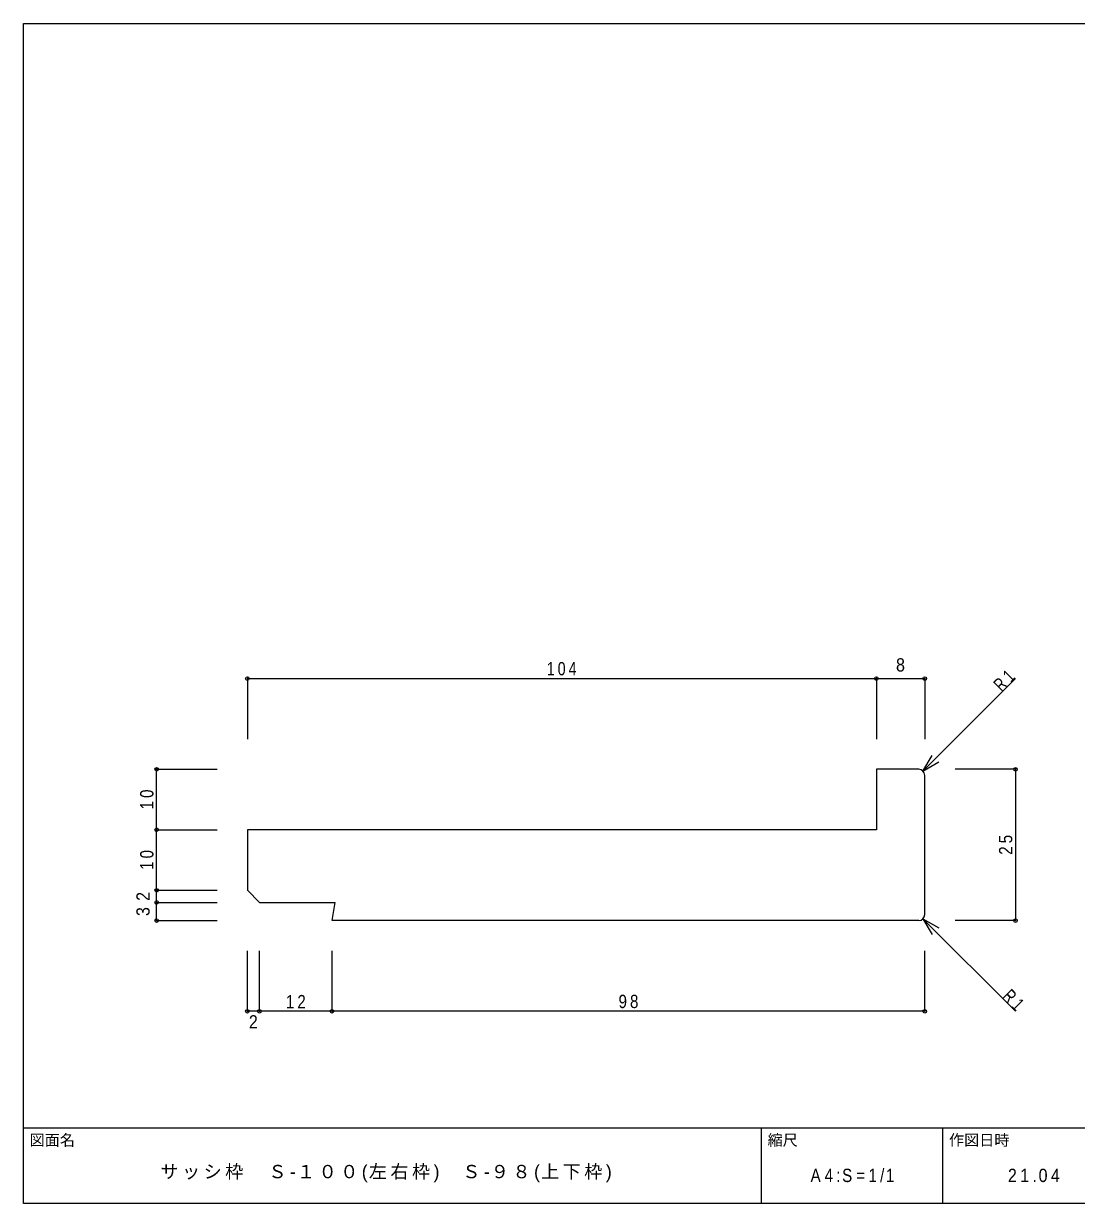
# Model space of a CAD drawing. Units: millimetres at full size, sheet at 1:1. Extents: x -141 to 141, y -98 to 98.
# Drawn here: x -141 to 33.1, y -97.5 to 97.5 of the extents above; entities that cross this region are included whole.
import ezdxf
from ezdxf.enums import TextEntityAlignment as Align

# ---------------------------------------------------------------- set-up
doc = ezdxf.new("R2010")
doc.units = ezdxf.units.MM
doc.header["$PDMODE"] = 32
doc.header["$PDSIZE"] = 0.6
for name, color, linetype, lineweight in [('0-0_ＫＢ製品', 2, 'Continuous', 9), ('0-3_寸法', 4, 'Continuous', 9), ('0-4_引出線字', 4, 'Continuous', 9), ('F-0_図面枠', 5, 'Continuous', 9), ('F-5_F-5ﾚｲﾔ', 7, 'Continuous', 9)]:
    doc.layers.add(name, color=color, linetype=linetype, lineweight=lineweight)
doc.styles.add('HGｺﾞｼｯｸM', font='')
doc.styles.get('HGｺﾞｼｯｸM').set_extended_font_data('HGｺﾞｼｯｸM')

msp = doc.modelspace()

# ---------------------------------------------------------------- linework, layer by layer
at = {"layer": '0-0_ＫＢ製品'}
for p, q in [((7, -25.75), (0, -25.75)), ((8, -49.75), (8, -26.75)), ((-102, -47.75), (-104, -45.75)), ((-102, -47.75), (-89.5, -47.75)), ((-90, -50.75), (-89.5, -47.75)), ((7, -50.75), (-90, -50.75))]:
    msp.add_line(p, q, dxfattribs=at)
msp.add_lwpolyline([(0, -25.75), (0, -35.75), (-104, -35.75), (-104, -45.75)], dxfattribs=at)
for centre, start, end in [((7, -26.75), 0, 90), ((7, -49.75), 270, 0)]:
    msp.add_arc(centre, 1, start, end, dxfattribs=at)
at = {"layer": '0-3_寸法'}
for p, q in [((-104, -10.75), (0, -10.75)), ((-104, -10.75), (-104, -20.75)), ((0, -10.75), (0, -20.75)), ((0, -10.75), (8, -10.75)), ((8, -10.75), (8, -20.75)), ((-119, -35.75), (-119, -25.75)), ((-119, -25.75), (-109, -25.75)), ((23, -25.75), (13, -25.75)), ((23, -25.75), (23, -50.75)), ((-119, -45.75), (-119, -35.75)), ((-119, -35.75), (-109, -35.75)), ((-119, -47.75), (-119, -45.75)), ((-119, -45.75), (-109, -45.75)), ((-119, -50.75), (-119, -47.75)), ((-119, -47.75), (-109, -47.75)), ((-119, -50.75), (-109, -50.75)), ((23, -50.75), (13, -50.75)), ((-104, -65.75), (-104, -55.75)), ((-102, -65.75), (-102, -55.75)), ((-90, -65.75), (-90, -55.75)), ((8, -65.75), (8, -55.75)), ((-102, -65.75), (-104, -65.75)), ((-90, -65.75), (-102, -65.75)), ((8, -65.75), (-90, -65.75))]:
    msp.add_line(p, q, dxfattribs=at)
for p in [(-104, -10.75), (0, -10.75), (8, -10.75), (-119, -25.75), (23, -25.75), (-119, -35.75), (-119, -45.75), (-119, -47.75), (-119, -50.75), (23, -50.75), (-104, -65.75), (-102, -65.75), (-90, -65.75), (8, -65.75)]:
    msp.add_point(p, dxfattribs=at)
at = {"layer": '0-4_引出線字'}
for p, q in [((7.707, -26.043), (23, -10.75)), ((7.707, -26.043), (9.207, -23.445)), ((7.707, -26.043), (10.305, -24.543)), ((7.707, -50.457), (9.207, -53.055)), ((7.707, -50.457), (10.305, -51.957)), ((7.707, -50.457), (23, -65.75))]:
    msp.add_line(p, q, dxfattribs=at)
at = {"layer": 'F-0_図面枠'}
for p, q in [((-141, 97.5), (141, 97.5)), ((-141, -97.5), (-141, 97.5)), ((-141, -85), (141, -85)), ((-19, -97.5), (-19, -85)), ((11, -97.5), (11, -85)), ((141, -97.5), (-141, -97.5))]:
    msp.add_line(p, q, dxfattribs=at)

# ---------------------------------------------------------------- texts
at = {"layer": '0-3_寸法', "color": 7, "style": 'HGｺﾞｼｯｸM', "width": 0.9}
for s, p in [('8', (3.25, -10.25)), ('2', (-103.75, -69.25))]:
    msp.add_text(s, height=2.199, dxfattribs=at).set_placement(p, align=Align.BOTTOM_LEFT)
for s, p in [('2', (-119.5, -47.5)), ('3', (-119.5, -50))]:
    msp.add_text(s, height=2.199, rotation=90, dxfattribs=at).set_placement(p, align=Align.BOTTOM_LEFT)
at = {"layer": '0-3_寸法', "color": 7, "char_height": 2.199, "attachment_point": 7, "style": 'HGｺﾞｼｯｸM'}
for s, insert in [('\\T1.38;\\W0.8;104', (-54.5, -10.25)), ('\\T1.36;\\W0.85;12', (-97.625, -65.25)), ('\\T1.36;\\W0.85;98', (-42.625, -65.25))]:
    msp.add_mtext(s, dxfattribs=dict(at, insert=insert))
at = {"layer": '0-3_寸法', "color": 7, "char_height": 2.199, "attachment_point": 7, "rotation": 90, "style": 'HGｺﾞｼｯｸM'}
for s, insert in [('\\T1.36;\\W0.85;10', (-119.5, -32.375)), ('\\T1.36;\\W0.85;25', (22.5, -39.875)), ('\\T1.36;\\W0.85;10', (-119.5, -42.375))]:
    msp.add_mtext(s, dxfattribs=dict(at, insert=insert))
at = {"layer": '0-4_引出線字', "color": 7, "char_height": 2.199, "attachment_point": 7, "style": 'HGｺﾞｼｯｸM'}
for insert, rotation in [((20.702, -13.048), 45), ((20.702, -63.452), 315)]:
    msp.add_mtext('\\T1.36;\\W0.75;R1', dxfattribs=dict(at, insert=insert, rotation=rotation))
at = {"layer": 'F-0_図面枠', "color": 7, "style": 'HGｺﾞｼｯｸM'}
msp.add_text('図面名', height=1.833, dxfattribs=at).set_placement((-140, -88.5), align=Align.BOTTOM_LEFT)
at = {"layer": 'F-5_F-5ﾚｲﾔ', "style": 'HGｺﾞｼｯｸM'}
for s, p in [('縮尺', (-18, -88.5)), ('作図日時', (12, -88.5))]:
    msp.add_text(s, height=1.833, dxfattribs=at).set_placement(p, align=Align.BOTTOM_LEFT)
at = {"layer": 'F-5_F-5ﾚｲﾔ', "char_height": 2.199, "attachment_point": 7, "style": 'HGｺﾞｼｯｸM'}
for s, insert in [('\\T1.19;サッシ枠\u3000Ｓ-１００(左右枠)\u3000Ｓ-９８(上下枠)', (-118.375, -94)), ('\\T1.39;\\W0.85;A4:S=1/1', (-10.875, -94)), ('\\T1.38;\\W0.9;21.04', (21.75, -94))]:
    msp.add_mtext(s, dxfattribs=dict(at, insert=insert))

doc.saveas('drawing.dxf')
